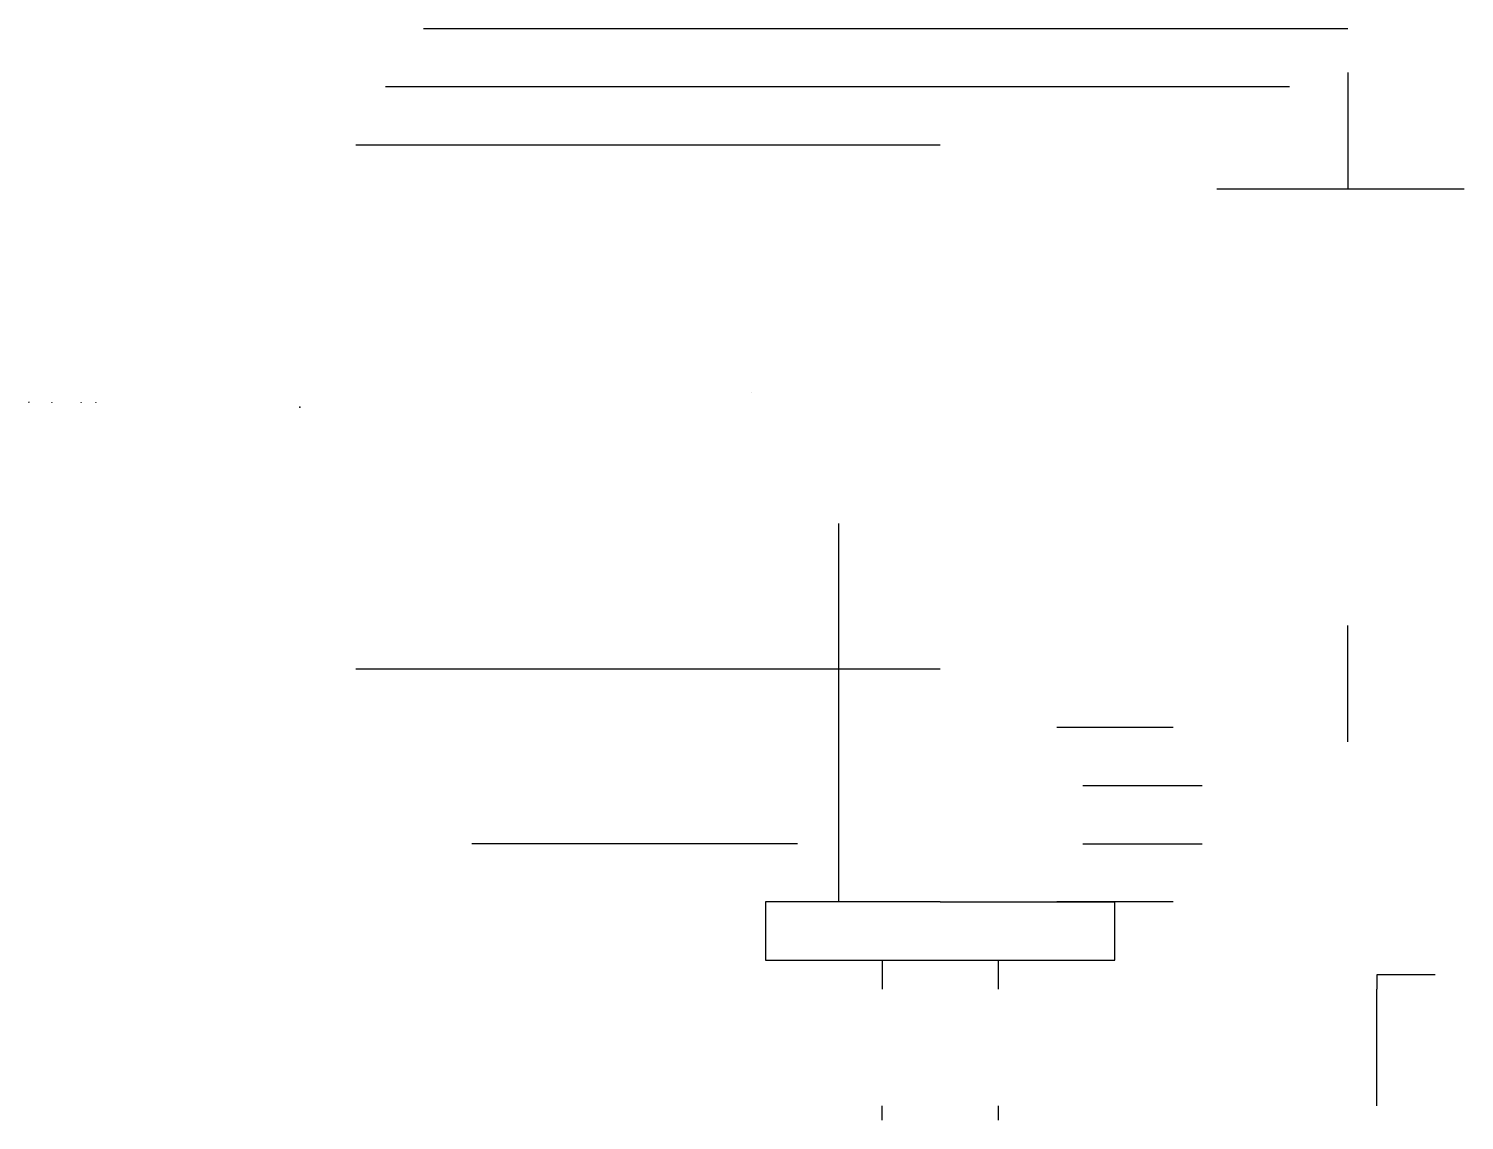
# Model space of a CAD drawing. Header units: inches. Extents: x 12.43 to 14.89, y 9.7 to 11.57.
import ezdxf

# ---------------------------------------------------------------- set-up
doc = ezdxf.new("R2010")
doc.units = ezdxf.units.IN
doc.header["$MEASUREMENT"] = 0
for name, color, linetype in [('Capac_Cilindru', 220, 'Continuous'), ('Corp_Cilindru', 92, 'Continuous'), ('Legatura_Capac', 140, 'Continuous'), ('Nervuri_Capac_Cilindru', 60, 'Continuous'), ('Proeminenta_Cilindru', 4, 'Continuous')]:
    doc.layers.add(name, color=color, linetype=linetype)

msp = doc.modelspace()

# ---------------------------------------------------------------- linework, layer by layer
at = {"layer": 'Capac_Cilindru', "ltscale": 0.005}
for p, q in [((14.6913, 11.4992, 4.4922), (14.6913, 11.2992, 4.4922)), ((14.4663, 11.2992, 4.4922), (14.8913, 11.2992, 4.4922)), ((13.6663, 10.9492, 4.4922), (13.6663, 10.9492, 4.4922)), ((14.6913, 10.3492, 4.4922), (14.6913, 10.5492, 4.4922))]:
    msp.add_line(p, q, dxfattribs=at)
at = {"layer": 'Corp_Cilindru', "extrusion": (0, -1, -2.22045e-16)}
for p in [(12.8913, 10.9242, 4.3553), (12.8913, 10.9242, 4.2185), (12.8913, 10.9242, 4.0816), (12.8913, 10.9242, 3.9448), (12.8913, 10.9242, 3.808), (12.8913, 10.9242, 3.6711), (12.8913, 10.9242, 3.5343), (12.8913, 10.9242, 3.3974), (12.8913, 10.9242, 3.2606), (12.8913, 10.9242, 3.1237), (12.8913, 10.9242, 2.9869), (12.8913, 10.9242, 2.8501), (12.8913, 10.9242, 2.7132), (12.8913, 10.9242, 2.5764), (12.8913, 10.9242, 2.4395), (12.8913, 10.9242, 2.3027), (12.8913, 10.9242, 2.1659), (12.8913, 10.9242, 2.029)]:
    msp.add_point(p, dxfattribs=at)
at = {"layer": 'Legatura_Capac', "ltscale": 0.005}
for p, q in [((13.8163, 10.7242, 5.6422), (13.8163, 10.0742, 5.6422)), ((13.9913, 10.0742, 5.6422), (13.6913, 10.0742, 5.6422)), ((13.6913, 10.0742, 5.6422), (13.6913, 9.9742, 5.6422)), ((13.9913, 10.0742, 5.6422), (14.2913, 10.0742, 5.6422)), ((14.2913, 9.9742, 5.6422), (14.2913, 10.0742, 5.6422)), ((13.6913, 9.9742, 5.6422), (14.2913, 9.9742, 5.6422)), ((13.8913, 9.9742, 5.6422), (13.8913, 9.9242, 5.6422)), ((14.0913, 9.9242, 5.6422), (14.0913, 9.9742, 5.6422)), ((14.8413, 9.9492, 5.6422), (14.7413, 9.9492, 5.6422)), ((14.7413, 9.9492, 5.6422), (14.7413, 9.9242, 5.6422)), ((14.7413, 9.7242, 5.6422), (14.7413, 9.9242, 5.6422)), ((14.0913, 9.6992, 5.6422), (14.0913, 9.7242, 5.6422))]:
    msp.add_line(p, q, dxfattribs=at)
at = {"layer": 'Legatura_Capac'}
msp.add_line((13.8913, 9.6992, 5.6422), (13.8913, 9.7242, 5.6422), dxfattribs=at)
at = {"layer": 'Nervuri_Capac_Cilindru', "ltscale": 0.005}
for p, q in [((14.1913, 10.3742, 4.4922), (14.3913, 10.3742, 4.4922)), ((14.2363, 10.2742, 4.4922), (14.4413, 10.2742, 4.4922)), ((14.2363, 10.1742, 4.4922), (14.4413, 10.1742, 4.4922)), ((14.3913, 10.0742, 4.4922), (14.1913, 10.0742, 4.4922))]:
    msp.add_line(p, q, dxfattribs=at)
at = {"layer": 'Nervuri_Capac_Cilindru', "ltscale": 0.005, "elevation": 4.4922}
for points in [[(14.6913, 11.5742), (13.7464, 11.5742), (13.4163, 11.5742), (13.2163, 11.5742), (13.1039, 11.5742)], [(14.5913, 11.4742), (13.7913, 11.4742), (13.4163, 11.4742), (13.2163, 11.4742), (13.0387, 11.4742)], [(13.9913, 11.3742), (13.4163, 11.3742), (13.2163, 11.3742), (12.9876, 11.3742)], [(13.9913, 10.4742), (13.4163, 10.4742), (13.2163, 10.4742), (12.9876, 10.4742)], [(13.7464, 10.1742), (13.4163, 10.1742), (13.2163, 10.1742), (13.1866, 10.1742)]]:
    msp.add_lwpolyline(points, dxfattribs=at)
at = {"layer": 'Proeminenta_Cilindru', "ltscale": 0.05}
for p, q in [((12.4258, 10.9331, 4.1182), (12.4258, 10.9323, 4.1182)), ((12.4258, 10.9323, 4.1182), (12.4258, 10.9329, 4.1182)), ((12.4658, 10.933, 4.1182), (12.4658, 10.9323, 4.1182)), ((12.4658, 10.9323, 4.1182), (12.4658, 10.9329, 4.1182)), ((12.5158, 10.9323, 4.1182), (12.5158, 10.9329, 4.1182)), ((12.5158, 10.9329, 4.1182), (12.5158, 10.9323, 4.1182)), ((12.5408, 10.9323, 4.1182), (12.5408, 10.9329, 4.1182)), ((12.5408, 10.9329, 4.1182), (12.5408, 10.9323, 4.1182))]:
    msp.add_line(p, q, dxfattribs=at)

doc.saveas('drawing.dxf')
